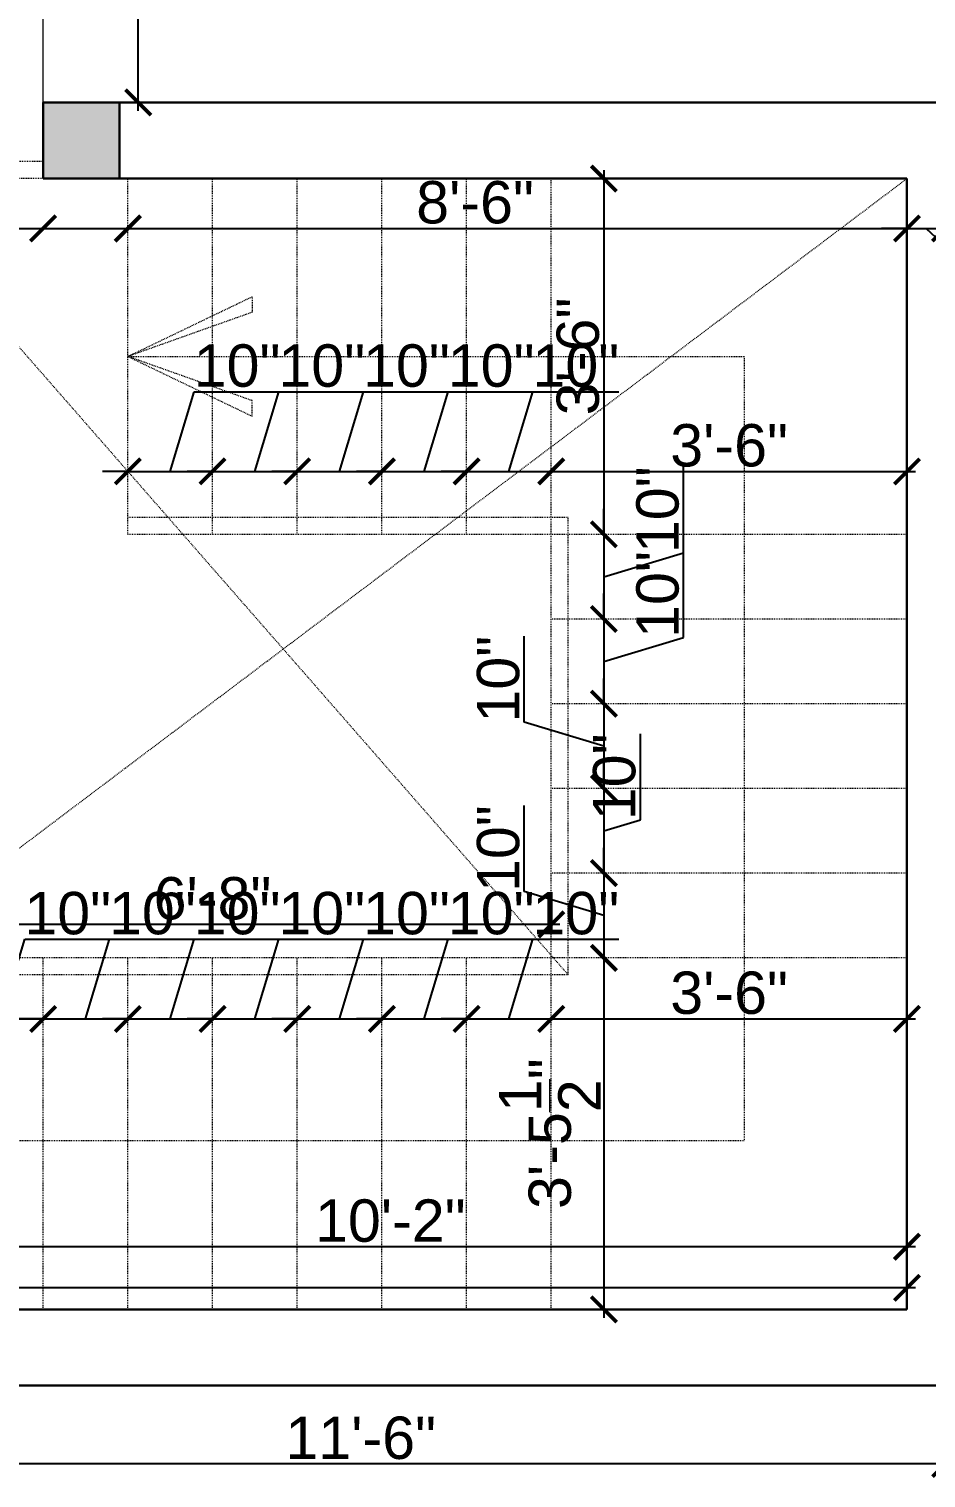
# Model space of a CAD drawing. Header units: inches. Extents: x -22123 to -20407, y -44696 to -43478.
# Drawn here: x -21244.8 to -21138.8, y -43923 to -43752 of the extents above; entities that cross this region are included whole.
import ezdxf

# ---------------------------------------------------------------- set-up
doc = ezdxf.new("R2010")
doc.units = ezdxf.units.IN
doc.header["$LTSCALE"] = 0.01
doc.header["$MEASUREMENT"] = 0
doc.header["$PDMODE"] = 3
doc.linetypes.add('DASHED2', pattern=[0.375, 0.25, -0.125])
doc.layers.add('7', color=5, linetype='Continuous')
doc.layers.add('DIMENSION', color=253, linetype='Continuous', lineweight=0)
doc.layers.add('wall', color=30, linetype='Continuous', lineweight=50)
doc.styles.add('SMALL', font='arial.ttf')
doc.dimstyles.new('working', dxfattribs={"dimtxt": 5, "dimasz": 3, "dimexe": 1, "dimexo": 0, "dimgap": 0.5, "dimtad": 1, "dimdec": 1, "dimzin": 0, "dimdsep": 46, "dimlunit": 4, "dimtxsty": 'SMALL', "dimblk": 'ARCHTICK', "dimcen": 1, "dimdle": 1, "dimse1": 1, "dimse2": 1, "dimclrd": 256, "dimclre": 256, "dimclrt": 256, "dimadec": 0, "dimazin": 0, "dimtfac": 1, "dimtdec": 1, "dimtmove": 1, "dimatfit": 0, "dimldrblk": 'ARCHTICK', "dimfxl": 1, "dimtolj": 1, "dimtzin": 0, "dimlwd": -1, "dimlwe": -1, "dimarcsym": 0})

# ---------------------------------------------------------------- blocks, each defined once
blk = doc.blocks.new('_ArchTick')
at = {"color": 0, "linetype": 'ByBlock', "const_width": 0.15}
blk.add_lwpolyline([(-0.5, -0.5), (0.5, 0.5)], dxfattribs=at)
blk = doc.blocks.new('*D299')
at = {"layer": '7', "ltscale": 12, "transparency": 16777216}
blk.add_line((-21485.58, -43775.53), (-21232.08, -43775.53), dxfattribs=at)
at = {"layer": 'Defpoints', "color": 0, "ltscale": 12, "transparency": 16777216}
for p in [(-21484.58, -43769.75), (-21233.08, -43770.5), (-21233.08, -43775.53)]:
    blk.add_point(p, dxfattribs=at)
at = {"layer": '7', "ltscale": 12, "transparency": 16777216, "xscale": 3, "yscale": 3, "zscale": 3, "rotation": 180}
blk.add_blockref('_ArchTick', (-21484.58, -43775.53), dxfattribs=at)
at = {"layer": '7', "ltscale": 12, "transparency": 16777216, "xscale": 3, "yscale": 3, "zscale": 3}
blk.add_blockref('_ArchTick', (-21233.08, -43775.53), dxfattribs=at)
at = {"layer": '7', "ltscale": 12, "transparency": 16777216, "insert": (-21358.83, -43769.13), "char_height": 5, "attachment_point": 5, "style": 'SMALL'}
blk.add_mtext('\\A1;20\'-11{\\H1.000000x;\\S1/2;}"', dxfattribs=at)
blk = doc.blocks.new('*D300')
at = {"layer": '7', "ltscale": 12, "transparency": 16777216}
blk.add_line((-21319.08, -43775.53), (-21242.08, -43775.53), dxfattribs=at)
at = {"layer": 'Defpoints', "color": 0, "ltscale": 12, "transparency": 16777216}
for p in [(-21318.08, -43767.78), (-21243.08, -43769.64), (-21243.08, -43775.53)]:
    blk.add_point(p, dxfattribs=at)
at = {"layer": '7', "ltscale": 12, "transparency": 16777216, "xscale": 3, "yscale": 3, "zscale": 3, "rotation": 180}
blk.add_blockref('_ArchTick', (-21318.08, -43775.53), dxfattribs=at)
at = {"layer": '7', "ltscale": 12, "transparency": 16777216, "xscale": 3, "yscale": 3, "zscale": 3}
blk.add_blockref('_ArchTick', (-21243.08, -43775.53), dxfattribs=at)
at = {"layer": '7', "ltscale": 12, "transparency": 16777216, "insert": (-21280.58, -43772.47), "char_height": 5, "attachment_point": 5, "style": 'SMALL'}
blk.add_mtext('\\A1;6\'-3"', dxfattribs=at)
blk = doc.blocks.new('*D301')
at = {"layer": '7', "ltscale": 12, "transparency": 16777216}
for p, q in [((-21141.08, -43775.53), (-21144.08, -43775.53)), ((-21141.08, -43775.53), (-21136.58, -43775.53)), ((-21141.08, -43775.53), (-21136.58, -43775.53)), ((-21138.83, -43775.53), (-21130.47, -43783.35)), ((-21136.58, -43775.53), (-21133.58, -43775.53)), ((-21130.47, -43783.35), (-21119.87, -43783.35))]:
    blk.add_line(p, q, dxfattribs=at)
at = {"layer": 'Defpoints', "color": 0, "ltscale": 12, "transparency": 16777216}
for p in [(-21141.08, -43769.64), (-21136.58, -43769.87), (-21136.58, -43775.53)]:
    blk.add_point(p, dxfattribs=at)
at = {"layer": '7', "ltscale": 12, "transparency": 16777216, "xscale": 3, "yscale": 3, "zscale": 3}
blk.add_blockref('_ArchTick', (-21141.08, -43775.53), dxfattribs=at)
at = {"layer": '7', "ltscale": 12, "transparency": 16777216, "xscale": 3, "yscale": 3, "zscale": 3, "rotation": 180}
blk.add_blockref('_ArchTick', (-21136.58, -43775.53), dxfattribs=at)
at = {"layer": '7', "ltscale": 12, "transparency": 16777216, "insert": (-21125.17, -43777), "char_height": 5, "attachment_point": 5, "style": 'SMALL'}
blk.add_mtext('\\A1;4{\\H1.000000x;\\S1/2;}"', dxfattribs=at)
blk = doc.blocks.new('*D311')
at = {"layer": '7', "ltscale": 12, "transparency": 16777216}
blk.add_line((-21140.08, -43900.6), (-21485.58, -43900.6), dxfattribs=at)
at = {"layer": 'Defpoints', "color": 0, "ltscale": 12, "transparency": 16777216}
for p in [(-21484.58, -43900.6), (-21484.58, -43903.14), (-21141.08, -43903.14)]:
    blk.add_point(p, dxfattribs=at)
at = {"layer": '7', "ltscale": 12, "transparency": 16777216, "xscale": 3, "yscale": 3, "zscale": 3, "rotation": 180}
blk.add_blockref('_ArchTick', (-21484.58, -43900.6), dxfattribs=at)
at = {"layer": '7', "ltscale": 12, "transparency": 16777216, "xscale": 3, "yscale": 3, "zscale": 3}
blk.add_blockref('_ArchTick', (-21141.08, -43900.6), dxfattribs=at)
at = {"layer": '7', "ltscale": 12, "transparency": 16777216, "insert": (-21312.83, -43894.2), "char_height": 5, "attachment_point": 5, "style": 'SMALL'}
blk.add_mtext('\\A1;28\'-7{\\H1.000000x;\\S1/2;}"', dxfattribs=at)
blk = doc.blocks.new('*D320')
at = {"layer": '7', "ltscale": 12, "transparency": 16777216}
blk.add_line((-21135.58, -43921.39), (-21275.58, -43921.39), dxfattribs=at)
at = {"layer": 'Defpoints', "color": 0, "ltscale": 12, "transparency": 16777216}
for p in [(-21274.58, -43912.14), (-21136.58, -43912.14), (-21274.58, -43921.39)]:
    blk.add_point(p, dxfattribs=at)
at = {"layer": '7', "ltscale": 12, "transparency": 16777216, "xscale": 3, "yscale": 3, "zscale": 3, "rotation": 180}
blk.add_blockref('_ArchTick', (-21274.58, -43921.39), dxfattribs=at)
at = {"layer": '7', "ltscale": 12, "transparency": 16777216, "xscale": 3, "yscale": 3, "zscale": 3}
blk.add_blockref('_ArchTick', (-21136.58, -43921.39), dxfattribs=at)
at = {"layer": '7', "ltscale": 12, "transparency": 16777216, "insert": (-21205.58, -43918.33), "char_height": 5, "attachment_point": 5, "style": 'SMALL'}
blk.add_mtext('\\A1;11\'-6"', dxfattribs=at)
blk = doc.blocks.new('*D330')
at = {"layer": '7', "ltscale": 12, "transparency": 16777216}
blk.add_line((-21231.85, -43761.64), (-21231.85, -43717.64), dxfattribs=at)
at = {"layer": 'Defpoints', "color": 0, "ltscale": 12, "transparency": 16777216}
for p in [(-21238.58, -43718.64), (-21231.85, -43718.64), (-21230.78, -43760.64)]:
    blk.add_point(p, dxfattribs=at)
at = {"layer": '7', "ltscale": 12, "transparency": 16777216, "xscale": 3, "yscale": 3, "zscale": 3}
for p, rotation in [((-21231.85, -43718.64), 90), ((-21231.85, -43760.64), 270)]:
    blk.add_blockref('_ArchTick', p, dxfattribs=dict(at, rotation=rotation))
at = {"layer": '7', "ltscale": 12, "transparency": 16777216, "insert": (-21234.9, -43739.64), "char_height": 5, "attachment_point": 5, "rotation": 90, "style": 'SMALL'}
blk.add_mtext('\\A1;3\'-6"', dxfattribs=at)
blk = doc.blocks.new('*D373')
at = {"layer": '7', "ltscale": 12, "transparency": 16777216}
blk.add_line((-21244.08, -43775.53), (-21140.08, -43775.53), dxfattribs=at)
at = {"layer": 'Defpoints', "color": 0, "ltscale": 12, "transparency": 16777216}
for p in [(-21243.08, -43769.64), (-21141.08, -43769.64), (-21141.08, -43775.53)]:
    blk.add_point(p, dxfattribs=at)
at = {"layer": '7', "ltscale": 12, "transparency": 16777216, "xscale": 3, "yscale": 3, "zscale": 3, "rotation": 180}
blk.add_blockref('_ArchTick', (-21243.08, -43775.53), dxfattribs=at)
at = {"layer": '7', "ltscale": 12, "transparency": 16777216, "xscale": 3, "yscale": 3, "zscale": 3}
blk.add_blockref('_ArchTick', (-21141.08, -43775.53), dxfattribs=at)
at = {"layer": '7', "lineweight": 0, "ltscale": 12, "transparency": 16777216, "insert": (-21192.08, -43772.47), "char_height": 5, "attachment_point": 5, "style": 'SMALL'}
blk.add_mtext('\\A1;8\'-6"', dxfattribs=at)
blk = doc.blocks.new('*D374')
at = {"layer": '7', "ltscale": 12, "transparency": 16777216}
for p, q in [((-21228.08, -43804.21), (-21225.26, -43794.8)), ((-21225.26, -43794.8), (-21215.1, -43794.8)), ((-21233.08, -43804.21), (-21236.08, -43804.21)), ((-21233.08, -43804.21), (-21223.08, -43804.21)), ((-21233.08, -43804.21), (-21223.08, -43804.21)), ((-21223.08, -43804.21), (-21220.08, -43804.21))]:
    blk.add_line(p, q, dxfattribs=at)
at = {"layer": 'Defpoints', "color": 0, "ltscale": 12, "transparency": 16777216}
for p in [(-21233.08, -43804.21), (-21223.08, -43804.21), (-21223.08, -43804.21)]:
    blk.add_point(p, dxfattribs=at)
at = {"layer": '7', "ltscale": 12, "transparency": 16777216, "xscale": 3, "yscale": 3, "zscale": 3}
blk.add_blockref('_ArchTick', (-21233.08, -43804.21), dxfattribs=at)
at = {"layer": '7', "ltscale": 12, "transparency": 16777216, "xscale": 3, "yscale": 3, "zscale": 3, "rotation": 180}
blk.add_blockref('_ArchTick', (-21223.08, -43804.21), dxfattribs=at)
at = {"layer": '7', "lineweight": 0, "ltscale": 12, "transparency": 16777216, "insert": (-21220.18, -43791.75), "char_height": 5, "attachment_point": 5, "style": 'SMALL'}
blk.add_mtext('\\A1;10"', dxfattribs=at)
blk = doc.blocks.new('*D375')
at = {"layer": '7', "ltscale": 12, "transparency": 16777216}
for p, q in [((-21218.08, -43804.21), (-21215.26, -43794.8)), ((-21215.26, -43794.8), (-21205.1, -43794.8)), ((-21223.08, -43804.21), (-21226.08, -43804.21)), ((-21223.08, -43804.21), (-21213.08, -43804.21)), ((-21223.08, -43804.21), (-21213.08, -43804.21)), ((-21213.08, -43804.21), (-21210.08, -43804.21))]:
    blk.add_line(p, q, dxfattribs=at)
at = {"layer": 'Defpoints', "color": 0, "ltscale": 12, "transparency": 16777216}
for p in [(-21223.08, -43804.21), (-21213.08, -43804.21), (-21213.08, -43804.21)]:
    blk.add_point(p, dxfattribs=at)
at = {"layer": '7', "ltscale": 12, "transparency": 16777216, "xscale": 3, "yscale": 3, "zscale": 3}
blk.add_blockref('_ArchTick', (-21223.08, -43804.21), dxfattribs=at)
at = {"layer": '7', "ltscale": 12, "transparency": 16777216, "xscale": 3, "yscale": 3, "zscale": 3, "rotation": 180}
blk.add_blockref('_ArchTick', (-21213.08, -43804.21), dxfattribs=at)
at = {"layer": '7', "lineweight": 0, "ltscale": 12, "transparency": 16777216, "insert": (-21210.18, -43791.75), "char_height": 5, "attachment_point": 5, "style": 'SMALL'}
blk.add_mtext('\\A1;10"', dxfattribs=at)
blk = doc.blocks.new('*D376')
at = {"layer": '7', "ltscale": 12, "transparency": 16777216}
for p, q in [((-21208.08, -43804.21), (-21205.26, -43794.8)), ((-21205.26, -43794.8), (-21195.1, -43794.8)), ((-21213.08, -43804.21), (-21216.08, -43804.21)), ((-21213.08, -43804.21), (-21203.08, -43804.21)), ((-21213.08, -43804.21), (-21203.08, -43804.21)), ((-21203.08, -43804.21), (-21200.08, -43804.21))]:
    blk.add_line(p, q, dxfattribs=at)
at = {"layer": 'Defpoints', "color": 0, "ltscale": 12, "transparency": 16777216}
for p in [(-21213.08, -43804.21), (-21203.08, -43804.21), (-21203.08, -43804.21)]:
    blk.add_point(p, dxfattribs=at)
at = {"layer": '7', "ltscale": 12, "transparency": 16777216, "xscale": 3, "yscale": 3, "zscale": 3}
blk.add_blockref('_ArchTick', (-21213.08, -43804.21), dxfattribs=at)
at = {"layer": '7', "ltscale": 12, "transparency": 16777216, "xscale": 3, "yscale": 3, "zscale": 3, "rotation": 180}
blk.add_blockref('_ArchTick', (-21203.08, -43804.21), dxfattribs=at)
at = {"layer": '7', "lineweight": 0, "ltscale": 12, "transparency": 16777216, "insert": (-21200.18, -43791.75), "char_height": 5, "attachment_point": 5, "style": 'SMALL'}
blk.add_mtext('\\A1;10"', dxfattribs=at)
blk = doc.blocks.new('*D377')
at = {"layer": '7', "ltscale": 12, "transparency": 16777216}
for p, q in [((-21198.08, -43804.21), (-21195.26, -43794.8)), ((-21195.26, -43794.8), (-21185.1, -43794.8)), ((-21203.08, -43804.21), (-21206.08, -43804.21)), ((-21203.08, -43804.21), (-21193.08, -43804.21)), ((-21203.08, -43804.21), (-21193.08, -43804.21)), ((-21193.08, -43804.21), (-21190.08, -43804.21))]:
    blk.add_line(p, q, dxfattribs=at)
at = {"layer": 'Defpoints', "color": 0, "ltscale": 12, "transparency": 16777216}
for p in [(-21203.08, -43804.21), (-21193.08, -43804.21), (-21193.08, -43804.21)]:
    blk.add_point(p, dxfattribs=at)
at = {"layer": '7', "ltscale": 12, "transparency": 16777216, "xscale": 3, "yscale": 3, "zscale": 3}
blk.add_blockref('_ArchTick', (-21203.08, -43804.21), dxfattribs=at)
at = {"layer": '7', "ltscale": 12, "transparency": 16777216, "xscale": 3, "yscale": 3, "zscale": 3, "rotation": 180}
blk.add_blockref('_ArchTick', (-21193.08, -43804.21), dxfattribs=at)
at = {"layer": '7', "lineweight": 0, "ltscale": 12, "transparency": 16777216, "insert": (-21190.18, -43791.75), "char_height": 5, "attachment_point": 5, "style": 'SMALL'}
blk.add_mtext('\\A1;10"', dxfattribs=at)
blk = doc.blocks.new('*D378')
at = {"layer": '7', "ltscale": 12, "transparency": 16777216}
for p, q in [((-21188.08, -43804.21), (-21185.26, -43794.8)), ((-21185.26, -43794.8), (-21175.1, -43794.8)), ((-21193.08, -43804.21), (-21196.08, -43804.21)), ((-21193.08, -43804.21), (-21183.08, -43804.21)), ((-21193.08, -43804.21), (-21183.08, -43804.21)), ((-21183.08, -43804.21), (-21180.08, -43804.21))]:
    blk.add_line(p, q, dxfattribs=at)
at = {"layer": 'Defpoints', "color": 0, "ltscale": 12, "transparency": 16777216}
for p in [(-21193.08, -43804.21), (-21183.08, -43804.21), (-21183.08, -43804.21)]:
    blk.add_point(p, dxfattribs=at)
at = {"layer": '7', "ltscale": 12, "transparency": 16777216, "xscale": 3, "yscale": 3, "zscale": 3}
blk.add_blockref('_ArchTick', (-21193.08, -43804.21), dxfattribs=at)
at = {"layer": '7', "ltscale": 12, "transparency": 16777216, "xscale": 3, "yscale": 3, "zscale": 3, "rotation": 180}
blk.add_blockref('_ArchTick', (-21183.08, -43804.21), dxfattribs=at)
at = {"layer": '7', "lineweight": 0, "ltscale": 12, "transparency": 16777216, "insert": (-21180.18, -43791.75), "char_height": 5, "attachment_point": 5, "style": 'SMALL'}
blk.add_mtext('\\A1;10"', dxfattribs=at)
blk = doc.blocks.new('*D379')
at = {"layer": '7', "ltscale": 12, "transparency": 16777216}
blk.add_line((-21184.08, -43804.21), (-21140.08, -43804.21), dxfattribs=at)
at = {"layer": 'Defpoints', "color": 0, "ltscale": 12, "transparency": 16777216}
for p in [(-21183.08, -43804.21), (-21141.08, -43804.21), (-21141.08, -43804.21)]:
    blk.add_point(p, dxfattribs=at)
at = {"layer": '7', "ltscale": 12, "transparency": 16777216, "xscale": 3, "yscale": 3, "zscale": 3, "rotation": 180}
blk.add_blockref('_ArchTick', (-21183.08, -43804.21), dxfattribs=at)
at = {"layer": '7', "ltscale": 12, "transparency": 16777216, "xscale": 3, "yscale": 3, "zscale": 3}
blk.add_blockref('_ArchTick', (-21141.08, -43804.21), dxfattribs=at)
at = {"layer": '7', "lineweight": 0, "ltscale": 12, "transparency": 16777216, "insert": (-21162.08, -43801.16), "char_height": 5, "attachment_point": 5, "style": 'SMALL'}
blk.add_mtext('\\A1;3\'-6"', dxfattribs=at)
blk = doc.blocks.new('*D380')
at = {"layer": '7', "ltscale": 12, "transparency": 16777216}
blk.add_line((-21176.87, -43768.64), (-21176.87, -43812.64), dxfattribs=at)
at = {"layer": 'Defpoints', "color": 0, "ltscale": 12, "transparency": 16777216}
for p in [(-21176.87, -43769.64), (-21176.87, -43811.64), (-21176.87, -43811.64)]:
    blk.add_point(p, dxfattribs=at)
at = {"layer": '7', "ltscale": 12, "transparency": 16777216, "xscale": 3, "yscale": 3, "zscale": 3}
for p, rotation in [((-21176.87, -43769.64), 90), ((-21176.87, -43811.64), 270)]:
    blk.add_blockref('_ArchTick', p, dxfattribs=dict(at, rotation=rotation))
at = {"layer": '7', "lineweight": 0, "ltscale": 12, "transparency": 16777216, "insert": (-21179.92, -43790.64), "char_height": 5, "attachment_point": 5, "rotation": 90, "style": 'SMALL'}
blk.add_mtext('\\A1;3\'-6"', dxfattribs=at)
blk = doc.blocks.new('*D381')
at = {"layer": '7', "ltscale": 12, "transparency": 16777216}
for p, q in [((-21167.46, -43813.82), (-21167.46, -43803.66)), ((-21176.87, -43811.64), (-21176.87, -43808.64)), ((-21176.87, -43811.64), (-21176.87, -43821.64)), ((-21176.87, -43811.64), (-21176.87, -43821.64)), ((-21176.87, -43816.64), (-21167.46, -43813.82)), ((-21176.87, -43821.64), (-21176.87, -43824.64))]:
    blk.add_line(p, q, dxfattribs=at)
at = {"layer": 'Defpoints', "color": 0, "ltscale": 12, "transparency": 16777216}
for p in [(-21176.87, -43811.64), (-21176.87, -43821.64), (-21176.87, -43821.64)]:
    blk.add_point(p, dxfattribs=at)
at = {"layer": '7', "ltscale": 12, "transparency": 16777216, "xscale": 3, "yscale": 3, "zscale": 3}
for p, rotation in [((-21176.87, -43811.64), 270), ((-21176.87, -43821.64), 90)]:
    blk.add_blockref('_ArchTick', p, dxfattribs=dict(at, rotation=rotation))
at = {"layer": '7', "lineweight": 0, "ltscale": 12, "transparency": 16777216, "insert": (-21170.51, -43808.74), "char_height": 5, "attachment_point": 5, "rotation": 90, "style": 'SMALL'}
blk.add_mtext('\\A1;10"', dxfattribs=at)
blk = doc.blocks.new('*D382')
at = {"layer": '7', "ltscale": 12, "transparency": 16777216}
for p, q in [((-21167.46, -43823.82), (-21167.46, -43813.66)), ((-21176.87, -43821.64), (-21176.87, -43818.64)), ((-21176.87, -43821.64), (-21176.87, -43831.64)), ((-21176.87, -43821.64), (-21176.87, -43831.64)), ((-21176.87, -43826.64), (-21167.46, -43823.82)), ((-21176.87, -43831.64), (-21176.87, -43834.64))]:
    blk.add_line(p, q, dxfattribs=at)
at = {"layer": 'Defpoints', "color": 0, "ltscale": 12, "transparency": 16777216}
for p in [(-21176.87, -43821.64), (-21176.87, -43831.64), (-21176.87, -43831.64)]:
    blk.add_point(p, dxfattribs=at)
at = {"layer": '7', "ltscale": 12, "transparency": 16777216, "xscale": 3, "yscale": 3, "zscale": 3}
for p, rotation in [((-21176.87, -43821.64), 270), ((-21176.87, -43831.64), 90)]:
    blk.add_blockref('_ArchTick', p, dxfattribs=dict(at, rotation=rotation))
at = {"layer": '7', "lineweight": 0, "ltscale": 12, "transparency": 16777216, "insert": (-21170.51, -43818.74), "char_height": 5, "attachment_point": 5, "rotation": 90, "style": 'SMALL'}
blk.add_mtext('\\A1;10"', dxfattribs=at)
blk = doc.blocks.new('*D383')
at = {"layer": '7', "ltscale": 12, "transparency": 16777216}
for p, q in [((-21186.27, -43833.82), (-21186.27, -43823.66)), ((-21176.87, -43831.64), (-21176.87, -43828.64)), ((-21176.87, -43831.64), (-21176.87, -43841.64)), ((-21176.87, -43831.64), (-21176.87, -43841.64)), ((-21176.87, -43836.64), (-21186.27, -43833.82)), ((-21176.87, -43841.64), (-21176.87, -43844.64))]:
    blk.add_line(p, q, dxfattribs=at)
at = {"layer": 'Defpoints', "color": 0, "ltscale": 12, "transparency": 16777216}
for p in [(-21176.87, -43831.64), (-21176.87, -43841.64), (-21176.37, -43841.64)]:
    blk.add_point(p, dxfattribs=at)
at = {"layer": '7', "ltscale": 12, "transparency": 16777216, "xscale": 3, "yscale": 3, "zscale": 3}
for p, rotation in [((-21176.87, -43831.64), 270), ((-21176.87, -43841.64), 90)]:
    blk.add_blockref('_ArchTick', p, dxfattribs=dict(at, rotation=rotation))
at = {"layer": '7', "lineweight": 0, "ltscale": 12, "transparency": 16777216, "insert": (-21189.33, -43828.74), "char_height": 5, "attachment_point": 5, "rotation": 90, "style": 'SMALL'}
blk.add_mtext('\\A1;10"', dxfattribs=at)
blk = doc.blocks.new('*D384')
at = {"layer": '7', "ltscale": 12, "transparency": 16777216}
for p, q in [((-21172.56, -43845.35), (-21172.56, -43835.19)), ((-21176.87, -43841.64), (-21176.87, -43838.64)), ((-21176.87, -43841.64), (-21176.87, -43851.64)), ((-21176.87, -43841.64), (-21176.87, -43851.64)), ((-21176.87, -43846.64), (-21172.56, -43845.35)), ((-21176.87, -43851.64), (-21176.87, -43854.64))]:
    blk.add_line(p, q, dxfattribs=at)
at = {"layer": 'Defpoints', "color": 0, "ltscale": 12, "transparency": 16777216}
for p in [(-21176.37, -43841.64), (-21176.87, -43851.64), (-21176.87, -43851.64)]:
    blk.add_point(p, dxfattribs=at)
at = {"layer": '7', "ltscale": 12, "transparency": 16777216, "xscale": 3, "yscale": 3, "zscale": 3}
for p, rotation in [((-21176.87, -43841.64), 270), ((-21176.87, -43851.64), 90)]:
    blk.add_blockref('_ArchTick', p, dxfattribs=dict(at, rotation=rotation))
at = {"layer": '7', "lineweight": 0, "ltscale": 12, "transparency": 16777216, "insert": (-21175.62, -43840.27), "char_height": 5, "attachment_point": 5, "rotation": 90, "style": 'SMALL'}
blk.add_mtext('\\A1;10"', dxfattribs=at)
blk = doc.blocks.new('*D385')
at = {"layer": '7', "ltscale": 12, "transparency": 16777216}
for p, q in [((-21186.27, -43853.82), (-21186.27, -43843.66)), ((-21176.87, -43851.64), (-21176.87, -43848.64)), ((-21176.87, -43851.64), (-21176.87, -43861.64)), ((-21176.87, -43851.64), (-21176.87, -43861.64)), ((-21176.87, -43856.64), (-21186.27, -43853.82)), ((-21176.87, -43861.64), (-21176.87, -43864.64))]:
    blk.add_line(p, q, dxfattribs=at)
at = {"layer": 'Defpoints', "color": 0, "ltscale": 12, "transparency": 16777216}
for p in [(-21176.87, -43851.64), (-21176.87, -43861.64), (-21176.37, -43861.64)]:
    blk.add_point(p, dxfattribs=at)
at = {"layer": '7', "ltscale": 12, "transparency": 16777216, "xscale": 3, "yscale": 3, "zscale": 3}
for p, rotation in [((-21176.87, -43851.64), 270), ((-21176.87, -43861.64), 90)]:
    blk.add_blockref('_ArchTick', p, dxfattribs=dict(at, rotation=rotation))
at = {"layer": '7', "lineweight": 0, "ltscale": 12, "transparency": 16777216, "insert": (-21189.33, -43848.74), "char_height": 5, "attachment_point": 5, "rotation": 90, "style": 'SMALL'}
blk.add_mtext('\\A1;10"', dxfattribs=at)
blk = doc.blocks.new('*D386')
at = {"layer": '7', "ltscale": 12, "transparency": 16777216}
blk.add_line((-21176.87, -43860.64), (-21176.87, -43904.14), dxfattribs=at)
at = {"layer": 'Defpoints', "color": 0, "ltscale": 12, "transparency": 16777216}
for p in [(-21176.37, -43861.64), (-21176.87, -43903.14), (-21176.87, -43903.14)]:
    blk.add_point(p, dxfattribs=at)
at = {"layer": '7', "ltscale": 12, "transparency": 16777216, "xscale": 3, "yscale": 3, "zscale": 3}
for p, rotation in [((-21176.87, -43861.64), 90), ((-21176.87, -43903.14), 270)]:
    blk.add_blockref('_ArchTick', p, dxfattribs=dict(at, rotation=rotation))
at = {"layer": '7', "lineweight": 0, "ltscale": 12, "transparency": 16777216, "insert": (-21183.26, -43882.39), "char_height": 5, "attachment_point": 5, "rotation": 90, "style": 'SMALL'}
blk.add_mtext('\\A1;3\'-5{\\H1.000000x;\\S1/2;}"', dxfattribs=at)
blk = doc.blocks.new('*D388')
at = {"layer": '7', "ltscale": 12, "transparency": 16777216}
for p, q in [((-21248.08, -43868.85), (-21245.26, -43859.44)), ((-21245.26, -43859.44), (-21235.1, -43859.44)), ((-21253.08, -43868.85), (-21256.08, -43868.85)), ((-21253.08, -43868.85), (-21243.08, -43868.85)), ((-21253.08, -43868.85), (-21243.08, -43868.85)), ((-21243.08, -43868.85), (-21240.08, -43868.85))]:
    blk.add_line(p, q, dxfattribs=at)
at = {"layer": 'Defpoints', "color": 0, "ltscale": 12, "transparency": 16777216}
for p in [(-21253.08, -43868.85), (-21243.08, -43868.85), (-21243.08, -43868.85)]:
    blk.add_point(p, dxfattribs=at)
at = {"layer": '7', "ltscale": 12, "transparency": 16777216, "xscale": 3, "yscale": 3, "zscale": 3}
blk.add_blockref('_ArchTick', (-21253.08, -43868.85), dxfattribs=at)
at = {"layer": '7', "ltscale": 12, "transparency": 16777216, "xscale": 3, "yscale": 3, "zscale": 3, "rotation": 180}
blk.add_blockref('_ArchTick', (-21243.08, -43868.85), dxfattribs=at)
at = {"layer": '7', "lineweight": 0, "ltscale": 12, "transparency": 16777216, "insert": (-21240.18, -43856.39), "char_height": 5, "attachment_point": 5, "style": 'SMALL'}
blk.add_mtext('\\A1;10"', dxfattribs=at)
blk = doc.blocks.new('*D389')
at = {"layer": '7', "ltscale": 12, "transparency": 16777216}
for p, q in [((-21238.08, -43868.85), (-21235.26, -43859.44)), ((-21235.26, -43859.44), (-21225.1, -43859.44)), ((-21243.08, -43868.85), (-21246.08, -43868.85)), ((-21243.08, -43868.85), (-21233.08, -43868.85)), ((-21243.08, -43868.85), (-21233.08, -43868.85)), ((-21233.08, -43868.85), (-21230.08, -43868.85))]:
    blk.add_line(p, q, dxfattribs=at)
at = {"layer": 'Defpoints', "color": 0, "ltscale": 12, "transparency": 16777216}
for p in [(-21243.08, -43868.85), (-21233.08, -43868.85), (-21233.08, -43868.85)]:
    blk.add_point(p, dxfattribs=at)
at = {"layer": '7', "ltscale": 12, "transparency": 16777216, "xscale": 3, "yscale": 3, "zscale": 3}
blk.add_blockref('_ArchTick', (-21243.08, -43868.85), dxfattribs=at)
at = {"layer": '7', "ltscale": 12, "transparency": 16777216, "xscale": 3, "yscale": 3, "zscale": 3, "rotation": 180}
blk.add_blockref('_ArchTick', (-21233.08, -43868.85), dxfattribs=at)
at = {"layer": '7', "lineweight": 0, "ltscale": 12, "transparency": 16777216, "insert": (-21230.18, -43856.39), "char_height": 5, "attachment_point": 5, "style": 'SMALL'}
blk.add_mtext('\\A1;10"', dxfattribs=at)
blk = doc.blocks.new('*D390')
at = {"layer": '7', "ltscale": 12, "transparency": 16777216}
for p, q in [((-21228.08, -43868.85), (-21225.26, -43859.44)), ((-21225.26, -43859.44), (-21215.1, -43859.44)), ((-21233.08, -43868.85), (-21236.08, -43868.85)), ((-21233.08, -43868.85), (-21223.08, -43868.85)), ((-21233.08, -43868.85), (-21223.08, -43868.85)), ((-21223.08, -43868.85), (-21220.08, -43868.85))]:
    blk.add_line(p, q, dxfattribs=at)
at = {"layer": 'Defpoints', "color": 0, "ltscale": 12, "transparency": 16777216}
for p in [(-21233.08, -43868.85), (-21223.08, -43868.85), (-21223.08, -43868.85)]:
    blk.add_point(p, dxfattribs=at)
at = {"layer": '7', "ltscale": 12, "transparency": 16777216, "xscale": 3, "yscale": 3, "zscale": 3}
blk.add_blockref('_ArchTick', (-21233.08, -43868.85), dxfattribs=at)
at = {"layer": '7', "ltscale": 12, "transparency": 16777216, "xscale": 3, "yscale": 3, "zscale": 3, "rotation": 180}
blk.add_blockref('_ArchTick', (-21223.08, -43868.85), dxfattribs=at)
at = {"layer": '7', "lineweight": 0, "ltscale": 12, "transparency": 16777216, "insert": (-21220.18, -43856.39), "char_height": 5, "attachment_point": 5, "style": 'SMALL'}
blk.add_mtext('\\A1;10"', dxfattribs=at)
blk = doc.blocks.new('*D391')
at = {"layer": '7', "ltscale": 12, "transparency": 16777216}
for p, q in [((-21218.08, -43868.85), (-21215.26, -43859.44)), ((-21215.26, -43859.44), (-21205.1, -43859.44)), ((-21223.08, -43868.85), (-21226.08, -43868.85)), ((-21223.08, -43868.85), (-21213.08, -43868.85)), ((-21223.08, -43868.85), (-21213.08, -43868.85)), ((-21213.08, -43868.85), (-21210.08, -43868.85))]:
    blk.add_line(p, q, dxfattribs=at)
at = {"layer": 'Defpoints', "color": 0, "ltscale": 12, "transparency": 16777216}
for p in [(-21223.08, -43868.85), (-21213.08, -43868.85), (-21213.08, -43868.85)]:
    blk.add_point(p, dxfattribs=at)
at = {"layer": '7', "ltscale": 12, "transparency": 16777216, "xscale": 3, "yscale": 3, "zscale": 3}
blk.add_blockref('_ArchTick', (-21223.08, -43868.85), dxfattribs=at)
at = {"layer": '7', "ltscale": 12, "transparency": 16777216, "xscale": 3, "yscale": 3, "zscale": 3, "rotation": 180}
blk.add_blockref('_ArchTick', (-21213.08, -43868.85), dxfattribs=at)
at = {"layer": '7', "lineweight": 0, "ltscale": 12, "transparency": 16777216, "insert": (-21210.18, -43856.39), "char_height": 5, "attachment_point": 5, "style": 'SMALL'}
blk.add_mtext('\\A1;10"', dxfattribs=at)
blk = doc.blocks.new('*D392')
at = {"layer": '7', "ltscale": 12, "transparency": 16777216}
for p, q in [((-21208.08, -43868.85), (-21205.26, -43859.44)), ((-21205.26, -43859.44), (-21195.1, -43859.44)), ((-21213.08, -43868.85), (-21216.08, -43868.85)), ((-21213.08, -43868.85), (-21203.08, -43868.85)), ((-21213.08, -43868.85), (-21203.08, -43868.85)), ((-21203.08, -43868.85), (-21200.08, -43868.85))]:
    blk.add_line(p, q, dxfattribs=at)
at = {"layer": 'Defpoints', "color": 0, "ltscale": 12, "transparency": 16777216}
for p in [(-21213.08, -43868.85), (-21203.08, -43868.85), (-21203.08, -43868.85)]:
    blk.add_point(p, dxfattribs=at)
at = {"layer": '7', "ltscale": 12, "transparency": 16777216, "xscale": 3, "yscale": 3, "zscale": 3}
blk.add_blockref('_ArchTick', (-21213.08, -43868.85), dxfattribs=at)
at = {"layer": '7', "ltscale": 12, "transparency": 16777216, "xscale": 3, "yscale": 3, "zscale": 3, "rotation": 180}
blk.add_blockref('_ArchTick', (-21203.08, -43868.85), dxfattribs=at)
at = {"layer": '7', "lineweight": 0, "ltscale": 12, "transparency": 16777216, "insert": (-21200.18, -43856.39), "char_height": 5, "attachment_point": 5, "style": 'SMALL'}
blk.add_mtext('\\A1;10"', dxfattribs=at)
blk = doc.blocks.new('*D393')
at = {"layer": '7', "ltscale": 12, "transparency": 16777216}
for p, q in [((-21198.08, -43868.85), (-21195.26, -43859.44)), ((-21195.26, -43859.44), (-21185.1, -43859.44)), ((-21203.08, -43868.85), (-21206.08, -43868.85)), ((-21203.08, -43868.85), (-21193.08, -43868.85)), ((-21203.08, -43868.85), (-21193.08, -43868.85)), ((-21193.08, -43868.85), (-21190.08, -43868.85))]:
    blk.add_line(p, q, dxfattribs=at)
at = {"layer": 'Defpoints', "color": 0, "ltscale": 12, "transparency": 16777216}
for p in [(-21203.08, -43868.85), (-21193.08, -43868.85), (-21193.08, -43868.85)]:
    blk.add_point(p, dxfattribs=at)
at = {"layer": '7', "ltscale": 12, "transparency": 16777216, "xscale": 3, "yscale": 3, "zscale": 3}
blk.add_blockref('_ArchTick', (-21203.08, -43868.85), dxfattribs=at)
at = {"layer": '7', "ltscale": 12, "transparency": 16777216, "xscale": 3, "yscale": 3, "zscale": 3, "rotation": 180}
blk.add_blockref('_ArchTick', (-21193.08, -43868.85), dxfattribs=at)
at = {"layer": '7', "lineweight": 0, "ltscale": 12, "transparency": 16777216, "insert": (-21190.18, -43856.39), "char_height": 5, "attachment_point": 5, "style": 'SMALL'}
blk.add_mtext('\\A1;10"', dxfattribs=at)
blk = doc.blocks.new('*D394')
at = {"layer": '7', "ltscale": 12, "transparency": 16777216}
for p, q in [((-21188.08, -43868.85), (-21185.26, -43859.44)), ((-21185.26, -43859.44), (-21175.1, -43859.44)), ((-21193.08, -43868.85), (-21196.08, -43868.85)), ((-21193.08, -43868.85), (-21183.08, -43868.85)), ((-21193.08, -43868.85), (-21183.08, -43868.85)), ((-21183.08, -43868.85), (-21180.08, -43868.85))]:
    blk.add_line(p, q, dxfattribs=at)
at = {"layer": 'Defpoints', "color": 0, "ltscale": 12, "transparency": 16777216}
for p in [(-21193.08, -43868.85), (-21183.08, -43868.85), (-21183.08, -43868.85)]:
    blk.add_point(p, dxfattribs=at)
at = {"layer": '7', "ltscale": 12, "transparency": 16777216, "xscale": 3, "yscale": 3, "zscale": 3}
blk.add_blockref('_ArchTick', (-21193.08, -43868.85), dxfattribs=at)
at = {"layer": '7', "ltscale": 12, "transparency": 16777216, "xscale": 3, "yscale": 3, "zscale": 3, "rotation": 180}
blk.add_blockref('_ArchTick', (-21183.08, -43868.85), dxfattribs=at)
at = {"layer": '7', "lineweight": 0, "ltscale": 12, "transparency": 16777216, "insert": (-21180.18, -43856.39), "char_height": 5, "attachment_point": 5, "style": 'SMALL'}
blk.add_mtext('\\A1;10"', dxfattribs=at)
blk = doc.blocks.new('*D395')
at = {"layer": '7', "ltscale": 12, "transparency": 16777216}
blk.add_line((-21184.08, -43868.85), (-21140.08, -43868.85), dxfattribs=at)
at = {"layer": 'Defpoints', "color": 0, "ltscale": 12, "transparency": 16777216}
for p in [(-21183.08, -43868.85), (-21141.08, -43868.85), (-21141.08, -43868.85)]:
    blk.add_point(p, dxfattribs=at)
at = {"layer": '7', "ltscale": 12, "transparency": 16777216, "xscale": 3, "yscale": 3, "zscale": 3, "rotation": 180}
blk.add_blockref('_ArchTick', (-21183.08, -43868.85), dxfattribs=at)
at = {"layer": '7', "ltscale": 12, "transparency": 16777216, "xscale": 3, "yscale": 3, "zscale": 3}
blk.add_blockref('_ArchTick', (-21141.08, -43868.85), dxfattribs=at)
at = {"layer": '7', "lineweight": 0, "ltscale": 12, "transparency": 16777216, "insert": (-21162.08, -43865.79), "char_height": 5, "attachment_point": 5, "style": 'SMALL'}
blk.add_mtext('\\A1;3\'-6"', dxfattribs=at)
blk = doc.blocks.new('*D396')
at = {"layer": '7', "ltscale": 12, "transparency": 16777216}
blk.add_line((-21140.08, -43895.74), (-21264.08, -43895.74), dxfattribs=at)
at = {"layer": 'Defpoints', "color": 0, "ltscale": 12, "transparency": 16777216}
for p in [(-21263.08, -43895.74), (-21263.08, -43897.56), (-21141.08, -43898.13)]:
    blk.add_point(p, dxfattribs=at)
at = {"layer": '7', "ltscale": 12, "transparency": 16777216, "xscale": 3, "yscale": 3, "zscale": 3, "rotation": 180}
blk.add_blockref('_ArchTick', (-21263.08, -43895.74), dxfattribs=at)
at = {"layer": '7', "ltscale": 12, "transparency": 16777216, "xscale": 3, "yscale": 3, "zscale": 3}
blk.add_blockref('_ArchTick', (-21141.08, -43895.74), dxfattribs=at)
at = {"layer": '7', "lineweight": 0, "ltscale": 12, "transparency": 16777216, "insert": (-21202.08, -43892.69), "char_height": 5, "attachment_point": 5, "style": 'SMALL'}
blk.add_mtext('\\A1;10\'-2"', dxfattribs=at)
blk = doc.blocks.new('*D398')
at = {"layer": '7', "ltscale": 12, "transparency": 16777216}
blk.add_line((-21182.08, -43857.69), (-21264.08, -43857.69), dxfattribs=at)
at = {"layer": 'Defpoints', "color": 0, "ltscale": 12, "transparency": 16777216}
for p in [(-21263.08, -43857.69), (-21263.08, -43861.36), (-21183.08, -43861.36)]:
    blk.add_point(p, dxfattribs=at)
at = {"layer": '7', "ltscale": 12, "transparency": 16777216, "xscale": 3, "yscale": 3, "zscale": 3, "rotation": 180}
blk.add_blockref('_ArchTick', (-21263.08, -43857.69), dxfattribs=at)
at = {"layer": '7', "ltscale": 12, "transparency": 16777216, "xscale": 3, "yscale": 3, "zscale": 3}
blk.add_blockref('_ArchTick', (-21183.08, -43857.69), dxfattribs=at)
at = {"layer": '7', "lineweight": 0, "ltscale": 12, "transparency": 16777216, "insert": (-21223.08, -43854.64), "char_height": 5, "attachment_point": 5, "style": 'SMALL'}
blk.add_mtext('\\A1;6\'-8"', dxfattribs=at)
blk = doc.blocks.new('DV')
at = {"layer": '7', "lineweight": 0, "ltscale": 12}
h = blk.add_hatch(color=0, dxfattribs=at)
h.dxf.hatch_style = 1
h.paths.add_polyline_path([(15427.77, -12896.99), (15418.77, -12896.99), (15418.77, -12905.99), (15427.77, -12905.99)])
at = {"layer": '7', "color": 0, "lineweight": 0, "ltscale": 12}
blk.add_lwpolyline([(15418.77, -12896.99), (15427.77, -12896.99), (15427.77, -12905.99), (15418.77, -12905.99)], close=True, dxfattribs=at)

msp = doc.modelspace()

# ---------------------------------------------------------------- linework, layer by layer
at = {"layer": 'DIMENSION', "ltscale": 12}
msp.add_line((-21243.0796, -43760.64108), (-21243.0796, -43718.64108), dxfattribs=at)
at = {"layer": 'DIMENSION', "color": 0, "linetype": 'DASHED2', "ltscale": 12}
for p, q in [((-21243.0796, -43767.64108), (-21265.0796, -43767.64108)), ((-21265.0796, -43767.64108), (-21181.0796, -43863.64108)), ((-21211.5796, -43769.64108), (-21263.0796, -43769.64108)), ((-21263.0796, -43861.64108), (-21141.0796, -43769.64108)), ((-21233.0796, -43811.64108), (-21233.0796, -43769.64108)), ((-21223.0796, -43811.64108), (-21223.0796, -43769.64108)), ((-21213.0796, -43811.64108), (-21213.0796, -43769.64108)), ((-21203.0796, -43811.64108), (-21203.0796, -43769.64108)), ((-21193.0796, -43811.64108), (-21193.0796, -43769.64108)), ((-21183.0796, -43903.14108), (-21183.0796, -43769.64108)), ((-21233.0796, -43790.64108), (-21218.41366, -43783.59027)), ((-21218.41366, -43783.59027), (-21218.41366, -43785.43031)), ((-21218.41366, -43785.43031), (-21233.0796, -43790.64108)), ((-21233.0796, -43790.64108), (-21160.29394, -43790.64108)), ((-21233.0796, -43790.64108), (-21218.41366, -43797.6919)), ((-21218.41366, -43795.85185), (-21233.0796, -43790.64108)), ((-21160.29394, -43790.64108), (-21160.29394, -43883.23421)), ((-21218.41366, -43797.6919), (-21218.41366, -43795.85185)), ((-21181.0796, -43809.64108), (-21233.0796, -43809.64108)), ((-21181.0796, -43863.64108), (-21181.0796, -43809.64108)), ((-21141.0796, -43811.64108), (-21233.0796, -43811.64108)), ((-21141.0796, -43821.64108), (-21183.0796, -43821.64108)), ((-21141.0796, -43831.64108), (-21183.0796, -43831.64108)), ((-21141.0796, -43841.64108), (-21183.0796, -43841.64108)), ((-21141.0796, -43851.64108), (-21183.0796, -43851.64108)), ((-21141.0796, -43861.64108), (-21263.0796, -43861.64108)), ((-21243.0796, -43903.14108), (-21243.0796, -43861.64108)), ((-21233.0796, -43903.14108), (-21233.0796, -43861.64108)), ((-21223.0796, -43903.14108), (-21223.0796, -43861.64108)), ((-21213.0796, -43903.14108), (-21213.0796, -43861.64108)), ((-21203.0796, -43903.14108), (-21203.0796, -43861.64108)), ((-21193.0796, -43903.14108), (-21193.0796, -43861.64108)), ((-21181.0796, -43863.64108), (-21265.0796, -43863.64108)), ((-21160.29394, -43883.23421), (-21263.0796, -43883.23421))]:
    msp.add_line(p, q, dxfattribs=at)
at = {"layer": 'wall', "lineweight": 30}
for p, q in [((-21136.5796, -43760.64108), (-21243.0796, -43760.64108)), ((-21243.0796, -43769.64108), (-21243.0796, -43760.64108)), ((-21243.0796, -43769.64108), (-21243.0796, -43760.64108)), ((-21243.0796, -43760.64108), (-21243.0796, -43769.64108)), ((-21243.0796, -43760.64108), (-21234.0796, -43760.64108)), ((-21234.0796, -43760.64108), (-21234.0796, -43769.64108)), ((-21141.0796, -43769.64108), (-21243.0796, -43769.64108)), ((-21243.0796, -43769.64108), (-21234.0796, -43769.64108)), ((-21141.0796, -43903.14108), (-21141.0796, -43769.64108)), ((-21271.5796, -43903.14108), (-21141.0796, -43903.14108)), ((-21271.5796, -43912.14108), (-21136.5796, -43912.14108))]:
    msp.add_line(p, q, dxfattribs=at)

# ---------------------------------------------------------------- block references
at = {"layer": '7', "lineweight": 0}
msp.add_blockref('DV', (-36661.84781, -30863.65296), dxfattribs=at)

# ---------------------------------------------------------------- dimensions: what is measured, and where the dimension line sits
at = {"layer": '7', "ltscale": 12}
dim = msp.add_linear_dim(base=(-21231.84567, -43718.64108), p1=(-21230.78128, -43760.64108), p2=(-21238.5796, -43718.64108), angle=90, dimstyle='working', dxfattribs=at)
dim.commit()
dim.dimension.update_dxf_attribs({"geometry": '*D330', "text_midpoint": (-21234.90024, -43739.64108)})
for base, p1, p2, picture, middle in [((-21233.07519, -43775.52613), (-21484.5796, -43769.74891), (-21233.07519, -43770.50345), '*D299', (-21358.82739, -43769.1297)), ((-21243.0796, -43775.52613), (-21318.0796, -43767.78394), (-21243.0796, -43769.64108), '*D300', (-21280.5796, -43772.47156)), ((-21274.5796, -43921.38725), (-21136.5796, -43912.14108), (-21274.5796, -43912.14108), '*D320', (-21205.5796, -43918.33438))]:
    dim = msp.add_linear_dim(base=base, p1=p1, p2=p2, dimstyle='working', override={"dimtmove": 1}, dxfattribs=at)
    dim.commit()
    dim.dimension.update_dxf_attribs({"geometry": picture, "text_midpoint": middle})
at = {"layer": '7', "color": 0, "lineweight": 0, "ltscale": 12}
dim = msp.add_linear_dim(base=(-21176.86505, -43811.64108), p1=(-21176.86505, -43769.64108), p2=(-21176.86505, -43811.64108), angle=90, dimstyle='working', dxfattribs=at)
dim.commit()
dim.dimension.update_dxf_attribs({"geometry": '*D380', "text_midpoint": (-21179.91962, -43790.64108)})
at = {"layer": '7', "lineweight": 0, "ltscale": 12}
for base, p1, p2, picture, middle in [((-21141.0796, -43775.52613), (-21243.0796, -43769.64108), (-21141.0796, -43769.64108), '*D373', (-21192.0796, -43772.47327)), ((-21263.0796, -43895.74217), (-21141.0796, -43898.13289), (-21263.0796, -43897.55648), '*D396', (-21202.0796, -43892.68931))]:
    dim = msp.add_linear_dim(base=base, p1=p1, p2=p2, dimstyle='working', dxfattribs=at)
    dim.commit()
    dim.dimension.update_dxf_attribs({"geometry": picture, "text_midpoint": middle})
at = {"layer": '7', "ltscale": 12}
dim = msp.add_linear_dim(base=(-21136.5796, -43775.52613), p1=(-21141.0796, -43769.64108), p2=(-21136.5796, -43769.87089), dimstyle='working', override={"dimtmove": 1}, dxfattribs=at)
dim.commit()
dim.dimension.update_dxf_attribs({"geometry": '*D301', "text_midpoint": (-21129.9667, -43783.35137), "dimtype": 160})
at = {"layer": '7', "color": 0, "lineweight": 0, "ltscale": 12}
for base, p1, p2, picture, middle in [((-21223.0796, -43804.21251), (-21233.0796, -43804.21251), (-21223.0796, -43804.21251), '*D374', (-21224.75702, -43791.75105)), ((-21263.0796, -43857.69025), (-21183.0796, -43861.35537), (-21263.0796, -43861.35537), '*D398', (-21223.0796, -43854.63738))]:
    dim = msp.add_linear_dim(base=base, p1=p1, p2=p2, dimstyle='working', dxfattribs=at)
    dim.commit()
    dim.dimension.update_dxf_attribs({"geometry": picture, "text_midpoint": middle})
for base, p1, p2, picture, middle in [((-21213.0796, -43804.21251), (-21223.0796, -43804.21251), (-21213.0796, -43804.21251), '*D375', (-21214.75702, -43791.75105)), ((-21203.0796, -43804.21251), (-21213.0796, -43804.21251), (-21203.0796, -43804.21251), '*D376', (-21204.75702, -43791.75105)), ((-21193.0796, -43804.21251), (-21203.0796, -43804.21251), (-21193.0796, -43804.21251), '*D377', (-21194.75702, -43791.75105)), ((-21183.0796, -43804.21251), (-21193.0796, -43804.21251), (-21183.0796, -43804.21251), '*D378', (-21184.75702, -43791.75105)), ((-21141.0796, -43804.21251), (-21183.0796, -43804.21251), (-21141.0796, -43804.21251), '*D379', (-21162.0796, -43801.15794)), ((-21243.0796, -43868.84881), (-21253.0796, -43868.84881), (-21243.0796, -43868.84881), '*D388', (-21244.75702, -43856.38735)), ((-21233.0796, -43868.84881), (-21243.0796, -43868.84881), (-21233.0796, -43868.84881), '*D389', (-21234.75702, -43856.38735)), ((-21223.0796, -43868.84881), (-21233.0796, -43868.84881), (-21223.0796, -43868.84881), '*D390', (-21224.75702, -43856.38735)), ((-21213.0796, -43868.84881), (-21223.0796, -43868.84881), (-21213.0796, -43868.84881), '*D391', (-21214.75702, -43856.38735)), ((-21203.0796, -43868.84881), (-21213.0796, -43868.84881), (-21203.0796, -43868.84881), '*D392', (-21204.75702, -43856.38735)), ((-21193.0796, -43868.84881), (-21203.0796, -43868.84881), (-21193.0796, -43868.84881), '*D393', (-21194.75702, -43856.38735)), ((-21183.0796, -43868.84881), (-21193.0796, -43868.84881), (-21183.0796, -43868.84881), '*D394', (-21184.75702, -43856.38735)), ((-21141.0796, -43868.84881), (-21183.0796, -43868.84881), (-21141.0796, -43868.84881), '*D395', (-21162.0796, -43865.79424))]:
    dim = msp.add_linear_dim(base=base, p1=p1, p2=p2, dimstyle='working', override={"dimtmove": 1}, dxfattribs=at)
    dim.commit()
    dim.dimension.update_dxf_attribs({"geometry": picture, "text_midpoint": middle})
for base, p1, p2, picture, middle in [((-21176.86505, -43821.64108), (-21176.86505, -43811.64108), (-21176.86505, -43821.64108), '*D381', (-21170.50932, -43813.3185)), ((-21176.86505, -43831.64108), (-21176.86505, -43821.64108), (-21176.86505, -43831.64108), '*D382', (-21170.50932, -43823.3185)), ((-21176.86505, -43841.64108), (-21176.86505, -43831.64108), (-21176.36505, -43841.64108), '*D383', (-21189.32651, -43833.3185)), ((-21176.86505, -43851.64108), (-21176.36505, -43841.64108), (-21176.86505, -43851.64108), '*D384', (-21175.61505, -43844.85022)), ((-21176.86505, -43861.64108), (-21176.86505, -43851.64108), (-21176.36505, -43861.64108), '*D385', (-21189.32651, -43853.3185)), ((-21176.86505, -43903.14108), (-21176.36505, -43861.64108), (-21176.86505, -43903.14108), '*D386', (-21183.26319, -43882.39108))]:
    dim = msp.add_linear_dim(base=base, p1=p1, p2=p2, angle=90, dimstyle='working', override={"dimtmove": 1}, dxfattribs=at)
    dim.commit()
    dim.dimension.update_dxf_attribs({"geometry": picture, "text_midpoint": middle})
at = {"layer": '7', "ltscale": 12}
dim = msp.add_linear_dim(base=(-21484.5796, -43900.59878), p1=(-21141.0796, -43903.14108), p2=(-21484.5796, -43903.14108), dimstyle='working', dxfattribs=at)
dim.commit()
dim.dimension.update_dxf_attribs({"geometry": '*D311', "text_midpoint": (-21312.8296, -43894.20235)})

doc.saveas('drawing.dxf')
